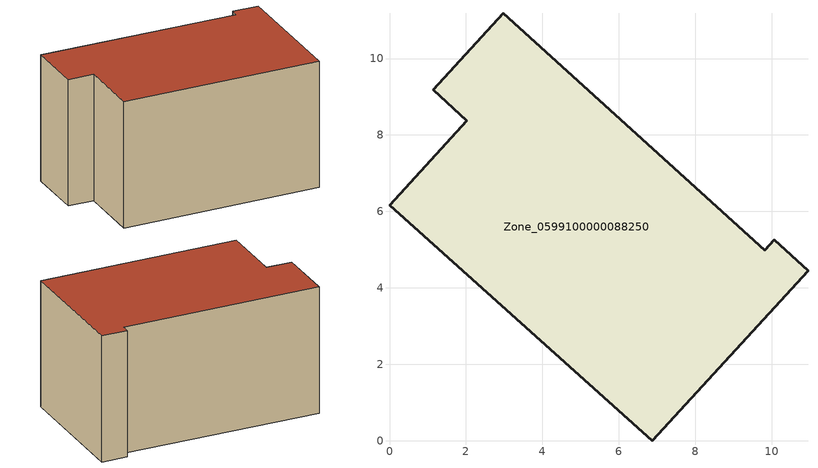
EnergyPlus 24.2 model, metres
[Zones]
Zone_0599100000088250
 floor ground (C_G): 9.81,4.99 10.06,5.26 10.94,4.45 6.87,0 0,6.17 2.02,8.38 1.14,9.19 2.98,11.19 z0
 wall outside (C_F): 6.87,0 10.94,4.45 10.06,5.26 9.81,4.99 2.98,11.19 1.14,9.19 2.02,8.38 0,6.17 6.87,0 z0:5.95
 roof outside (C_R): 10.06,5.26 9.81,4.99 2.98,11.19 1.14,9.19 2.02,8.38 0,6.17 6.87,0 10.94,4.45 z5.95
[BUILDING]
Pand.0599100000088250: North Axis=0; Terrain=City; Loads Convergence Tolerance Value=0.04; Temperature Convergence Tolerance Value=0.4; Solar Distribution=FullExterior; Maximum Number of Warmup Days=25; Minimum Number of Warmup Days=1
[Site:Location]
Rotterdam.The.Hague.AP_ZH_NLD Design_Conditions: Latitude=51.96; Longitude=4.45; Time Zone=1; Elevation=-4.5
[SITE:GROUNDTEMPERATURE:BUILDINGSURFACE]
18, 18, 18, 18, 18, 18, 18, 18, 18, 18, 18, 18
[MATERIAL] Thermal Absorptance=0.9; Solar Absorptance=0.7; Visible Absorptance=0.7
Name | Roughness | Thickness | Conductivity | Density | Specific Heat
G.TI.1975-1991 | MediumSmooth | 0.15 | 0.288461 | 540 | 1210
F.TI.1975-1991 | Rough | 0.3 | 0.230769 | 1920 | 840
R.TI.1975-1991 | MediumRough | 0.2 | 0.153846 | 1500 | 1000
[CONSTRUCTION]
C_G: G.TI.1975-1991
C_F: F.TI.1975-1991
C_R: R.TI.1975-1991
[ZONE]
Zone_0599100000088250: Type=1; Multiplier=1; Ceiling Height=Autocalculate; Volume=Autocalculate; Floor Area=autocalculate; Part of Total Floor Area=Yes
[ZONEINFILTRATION:DESIGNFLOWRATE]
Infil_Zone_0599100000088250: Zone or ZoneList or Space or SpaceList=Zone_0599100000088250; Schedule=AlwaysOn; Design Flow Rate Calculation Method=Flow/Area; Flow Rate per Floor Area=0.003; Constant Term Coefficient=1; Temperature Term Coefficient=0; Velocity Term Coefficient=0; Velocity Squared Term Coefficient=0
[HVACTEMPLATE:ZONE:IDEALLOADSAIRSYSTEM]
Zone_0599100000088250: Maximum Heating Supply Air Temperature=50; Minimum Cooling Supply Air Temperature=13; Maximum Heating Supply Air Humidity Ratio=0.0156; Minimum Cooling Supply Air Humidity Ratio=0.0077; Heating Limit=NoLimit; Cooling Limit=NoLimit; Dehumidification Control Type=ConstantSensibleHeatRatio; Cooling Sensible Heat Ratio=0.7; Dehumidification Setpoint=60; Humidification Control Type=None; Humidification Setpoint=30; Outdoor Air Method=None; Outdoor Air Flow Rate per Person=0.00944; Outdoor Air Flow Rate per Zone Floor Area=0; Outdoor Air Flow Rate per Zone=0; Demand Controlled Ventilation Type=None; Outdoor Air Economizer Type=NoEconomizer; Heat Recovery Type=None; Sensible Heat Recovery Effectiveness=0.7; Latent Heat Recovery Effectiveness=0.65
[ZONECONTROL:THERMOSTAT]
ThermostatControl_Zone_0599100000088250: Zone or ZoneList=Zone_0599100000088250; Control Type Schedule=DualSetpointControlType; Control 1=Thermostat_Zone_0599100000088250; Temperature Difference Between Cutout And Setpoint=0
[THERMOSTATSETPOINT:DUALSETPOINT]
Thermostat_Zone_0599100000088250: Heating Setpoint Temperature Schedule=HeatingSetpoint_Zone_0599100000088250; Cooling Setpoint Temperature Schedule=CoolingSetpoint_Zone_0599100000088250
[SCHEDULE:COMPACT]
HeatingSetpoint_Zone_0599100000088250: Through: 12/31, For: AllDays, Until: 24:00, 21
CoolingSetpoint_Zone_0599100000088250: Through: 12/31, For: AllDays, Until: 24:00, 24
DualSetpointControlType: Through: 12/31, For: AllDays, Until: 24:00, 4
AlwaysOn: Through: 12/31, For: AllDays, Until: 24:00, 1
